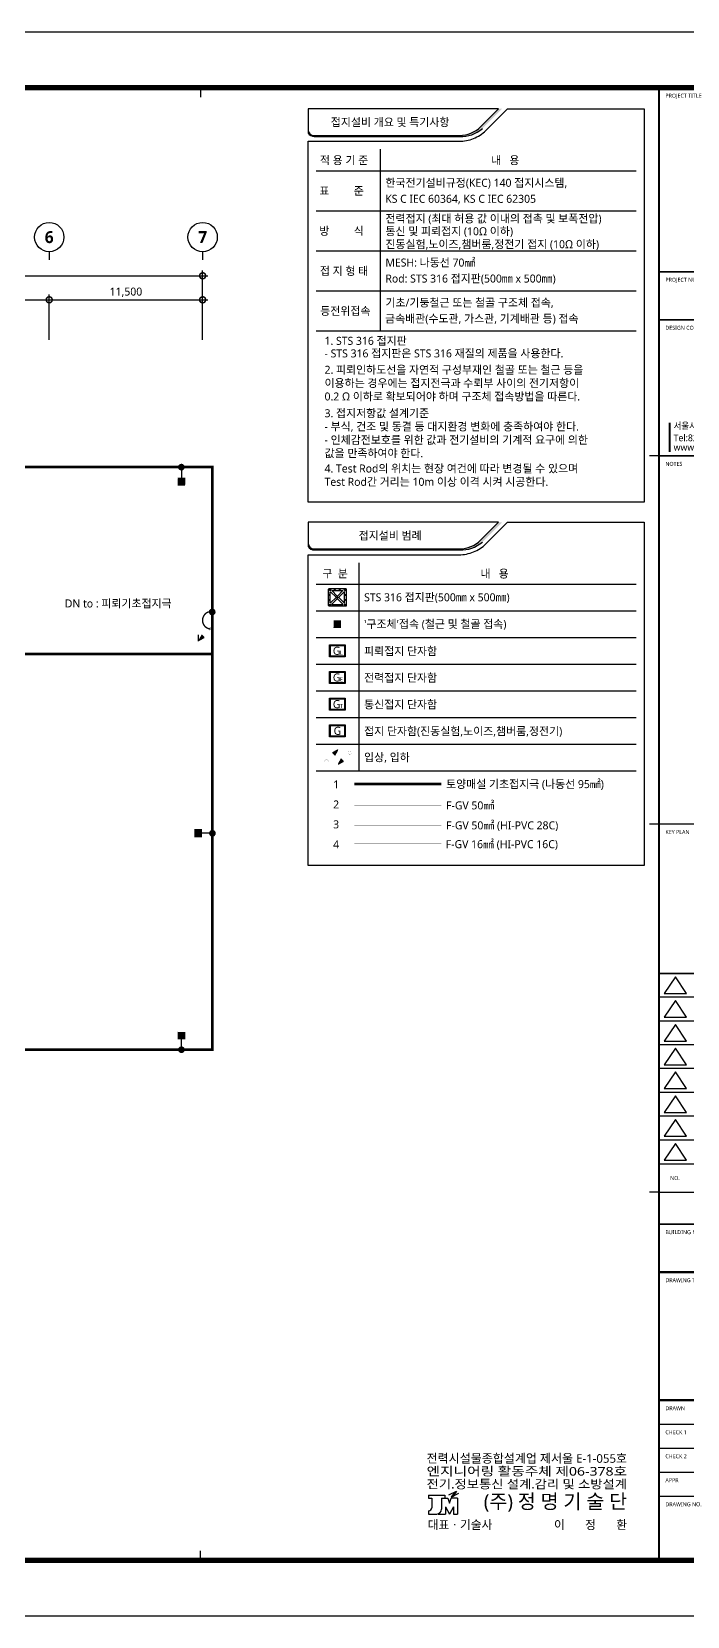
# Model space of a CAD drawing. Header units: millimetres. Extents: x -168600 to 672400, y 82 to 118882.
# Drawn here: x 435688 to 484824, y 82 to 118882 of the extents above; entities that cross this region are included whole.
import ezdxf
from ezdxf.enums import TextEntityAlignment as Align

# ---------------------------------------------------------------- set-up
doc = ezdxf.new("R2010")
doc.units = ezdxf.units.MM
doc.header["$LTSCALE"] = 2000
for name, pattern in [('AM_ISO09W050', [22.5, 12, -1.5, 3, -1.5, 3, -1.5]), ('C2', [18.5, 13.5, -2, 1, -2]), ('HIDDEN', [0.375, 0.25, -0.125])]:
    doc.linetypes.add(name, pattern=pattern)
for name, color, linetype in [('arch', 8, 'Continuous'), ('KEC', 3, 'Continuous'), ('KEC-SYM', 3, 'Continuous'), ('KEC-TEXT', 6, 'Continuous'), ('S', 4, 'Continuous'), ('SYM', 3, 'Continuous'), ('SYM-BUB', 3, 'Continuous'), ('XR-SHEET(통신)$0$WD-E$0$WD', 6, 'Continuous'), ('XR-SHEET-SHT', 5, 'Continuous')]:
    doc.layers.add(name, color=color, linetype=linetype)
doc.layers.add('XR-SHEET-TEMP', color=171, linetype='Continuous', plot=False)
doc.styles.add('$0$스타일1', font='malgun.ttf')
doc.styles.add('GHS', font='malgun.ttf')
doc.styles.add('XR-SHEET$0$XREF-Form$0$맑은고딕', font='malgun.ttf')
doc.styles.add('XR-SHEET(통신)$0$WD-E$0$GHS', font='malgun.ttf')
doc.styles.add('맑은고딕', font='malgun.ttf')
doc.styles.add('스타일1', font='malgun.ttf')
doc.styles.add('스타일2', font='malgunbd.ttf')
doc.dimstyles.new('CJA', dxfattribs={"dimscale": 300, "dimtxt": 2.7, "dimasz": 1, "dimexe": 2, "dimexo": 3, "dimgap": 1, "dimtad": 1, "dimdec": 0, "dimzin": 1, "dimdsep": 46, "dimlunit": 6, "dimtxsty": '$0$스타일1', "dimblk": 'CJDOT', "dimcen": 0.09, "dimdle": 1, "dimclrd": 256, "dimclre": 256, "dimclrt": 3, "dimadec": 0, "dimazin": 0, "dimtfac": 1, "dimtdec": 0, "dimtix": 1, "dimtmove": 2, "dimatfit": 3, "dimldrblk": 'CJDOT', "dimfxl": 1, "dimtolj": 1, "dimtzin": 1, "dimarcsym": 0})

# ---------------------------------------------------------------- blocks, each defined once
blk = doc.blocks.new('A$C73120EFD')
at = {"layer": 'XR-SHEET(통신)$0$WD-E$0$WD', "color": 4}
for p, q in [((-27546.17871246759, 7101.919547875877), (-27546.17871246759, 6933.169547875877)), ((-27546.17871246759, 7101.919547875877), (-26702.42871246759, 7101.919547875877)), ((-27546.17871246759, 6933.169547875877), (-27377.42871246759, 6933.169547875877)), ((-27377.42871246759, 6933.169547875877), (-27377.42871246759, 6433.581104956102)), ((-26871.17871246759, 6933.169547875877), (-26871.17871246759, 6357.643604907207)), ((-26871.17871246759, 6933.169547875877), (-26533.67871246759, 6933.169547875877)), ((-26702.42871246759, 7101.919547875877), (-26702.42871246759, 6933.169547875877)), ((-26533.67871246759, 6933.169547875877), (-26449.30371246759, 6680.044547875877)), ((-26494.47240083918, 7105.139818496536), (-26082.0583511444, 7309.021173021756)), ((-26449.30371246759, 6680.044547875877), (-26364.92871246746, 6933.169547875877)), ((-26164.84897636928, 7268.092730292119), (-26370.32609002712, 6990.541623509489)), ((-26370.32609002712, 6990.541623509489), (-25957.91204033234, 7194.422978069633)), ((-26370.16296203005, 6990.761970961466), (-26256.78955345724, 7073.000539198983)), ((-26027.42871246759, 6933.169547875877), (-26364.92871246746, 6933.169547875877)), ((-26349.32873300062, 7018.904099415522), (-26235.95532442782, 7101.142667653039)), ((-26328.49450397133, 7047.046227834653), (-26215.12109543768, 7129.284796107095)), ((-26314.36737106346, 7018.205422593746), (-26277.6237824868, 7044.858410779852)), ((-26307.66027494191, 7075.188356288709), (-26194.28686640826, 7157.42692456115)), ((-26082.0583511444, 7309.021173021756), (-26287.53546480224, 7031.470066239126)), ((-26286.82604591235, 7103.330484742764), (-26173.45263737884, 7185.569052980281)), ((-26265.99181688293, 7131.47261319682), (-26152.61840834955, 7213.711181434337)), ((-26245.15758789279, 7159.614741615951), (-26131.78417932012, 7241.853309888393)), ((-26224.32335886337, 7187.756870070007), (-26110.94995029056, 7269.995438342448)), ((-26203.48912983395, 7215.898998524062), (-26090.11572126114, 7298.137566761579)), ((-26182.65490080466, 7244.041126908269), (-26116.64657436576, 7291.922110004816)), ((-26027.42871246759, 6933.169547875877), (-26027.42871246759, 6104.518604942132)), ((-27546.17871246759, 6273.268604942132), (-27546.17871246759, 6104.518604942132)), ((-27546.17871246759, 6273.268604942132), (-27537.74121245974, 6273.268604942132)), ((-27546.17871246759, 6104.518604942132), (-27124.30371246759, 6104.518604942132)), ((-27051.76246551427, 6115.135804843158), (-27051.76246551427, 6104.518604942132)), ((-27051.76246551427, 6104.518604942132), (-26660.24121246759, 6104.518604942132)), ((-26660.24121246759, 6490.078463579994), (-26449.30371246759, 6104.518604942132)), ((-26660.24121246759, 6490.078463579994), (-26660.24121246759, 6104.518604942132)), ((-26238.36621246759, 6490.078463579994), (-26449.30371246759, 6104.518604942132)), ((-26238.36621246759, 6490.078463579994), (-26238.36621246759, 6104.518604942132)), ((-26238.36621246759, 6104.518604942132), (-26027.42871246759, 6104.518604942132))]:
    blk.add_line(p, q, dxfattribs=at)
for centre, radius in [((-27537.74121245974, 6433.581104956102), 160.3125), ((-27124.30371246759, 6357.643604907207), 253.125)]:
    blk.add_arc(centre, radius, 270, 0, dxfattribs=at)
at = {"layer": 'XR-SHEET(통신)$0$WD-E$0$WD', "color": 4, "style": 'XR-SHEET(통신)$0$WD-E$0$GHS'}
for s, width, p, p2 in [('전력시설물종합설계업 제서울 E-1-055호', 0.8771974630741073, (-27654.98195424565, 8790.851893066429), (-17154.98195424565, 8790.851893066429)), ('엔지니어링 활동주체 제06-378호', 1.078185166582957, (-27654.98195424565, 8118.119228119031), (-17154.98195424565, 8118.119228119031)), ('전기.정보통신 설계.감리 및 소방설계', 0.9621993127147769, (-27654.98195424565, 7445.386563241482), (-17154.98195424565, 7445.386563241482))]:
    blk.add_text(s, height=449.9999999999999, dxfattribs=dict(at, width=width)).set_placement(p, p2, align=Align.FIT)
for s, height, p in [('(주) 정 명 기 술 단', 750, (-17154.98195424565, 6387.284079787787)), ('이       정       환', 449.9999999999999, (-17154.98195424565, 5315.254225675017))]:
    blk.add_text(s, height=height, dxfattribs=at).set_placement(p, align=Align.RIGHT)
blk.add_text('대표ㆍ기술사 ', height=449.9999999999999, dxfattribs=at).set_placement((-27596.59121243748, 5315.254225675017))
blk = doc.blocks.new('XR-FORM-EE', base_point=(461.0274117319104, 408.442780486535))
at = {"layer": 'XR-SHEET-SHT', "color": 5}
for p, q in [((163900.0000002012, 59399.99999999999), (146700, 59399.99999999999)), ((163900.0000002012, 48197.64705876441), (146700, 48197.64705876441)), ((163900.0000002012, 46412.94117649376), (146700, 46412.94117649376)), ((163900.0000002012, 44628.23529412271), (146700, 44628.23529412271)), ((163900.0000002012, 42843.52941175311), (146700, 42843.52941175311)), ((163900.0000002012, 41058.82352948101), (146700, 41058.82352948101)), ((163900.0000002012, 39274.117647011), (146700, 39274.117647011)), ((163900.0000002012, 37489.41176474035), (146700, 37489.41176474035)), ((163900.0000002012, 35704.7058823693), (146700, 35704.7058823693)), ((146700, 33919.9999999997), (163900.0000002012, 33919.9999999997)), ((146700, 31800), (163900.0000002012, 31800)), ((146700, 25800.00000009895), (163900.0000002012, 25800.00000009895)), ((146700, 14400), (155100, 14400)), ((146700, 12600), (163900.0000002012, 12600)), ((146700, 10800.00000009895), (155100, 10800.00000009895)), ((146700, 8999.999999999998), (163900.0000002012, 8999.999999999998))]:
    blk.add_line(p, q, dxfattribs=at)
blk.add_lwpolyline([(0, 118800.0000000991), (168200, 118800.0000000991), (168200, 0), (0, 0)], close=True, dxfattribs=at)
at = {"layer": 'XR-SHEET-SHT', "color": 5, "const_width": 400.0000000001896}
blk.add_lwpolyline([(9300, 114600.0000000991), (163900.0000002012, 114600.0000000991), (163900.0000002012, 4200.000000098952), (9300, 4200.000000098952)], close=True, dxfattribs=at)
at = {"layer": 'XR-SHEET-SHT', "color": 5}
for points, const_width in [([(146700, 114600.0000000991), (146700, 4200.000000098952)], 160.0000000000759), ([(146700, 100800.0000000991), (163900.0000002012, 100800.0000000991)], 113.6486486487026), ([(146700, 97200.00000009913), (163900.0000002012, 97200.00000009913)], 113.6486486487026), ([(146700, 86999.99999999999), (163900.0000002012, 86999.99999999999)], 113.6486486487026), ([(146700, 48197.64705876441), (163900.0000002012, 48197.64705876441)], 113.6486486487026), ([(146700, 29400.00000009895), (163900.0000002012, 29400.00000009895)], 113.6486486487026), ([(146700, 25800.00000009895), (163900.0000002012, 25800.00000009895)], 160.0000000000759), ([(146700, 25800.00000009895), (163900.0000002012, 25800.00000009895)], 140.0000000000664), ([(146700, 16200), (163900.0000002012, 16200)], 160.0000000000759)]:
    blk.add_lwpolyline(points, dxfattribs=dict(at, const_width=const_width))
at = {"layer": 'XR-SHEET-SHT', "color": 7, "const_width": 140.0000000000664}
blk.add_lwpolyline([(147500, 89500.00000000017), (147500, 87300.00000009913)], dxfattribs=at)
at = {"layer": 'XR-SHEET-SHT', "color": 5, "flags": 128}
for points in [[(147936.5575627536, 47949.23867314937), (147096.5575629547, 46699.94455546111), (148776.5575627461, 46699.94455546111)], [(147936.5575627536, 46164.53279087872), (147096.5575629547, 44915.23867309005), (148776.5575627461, 44915.23867309005)], [(147936.5575627536, 44379.82690850767), (147096.5575629547, 43130.53279081941), (148776.5575627461, 43130.53279081941)], [(147936.5575627536, 42595.12102613807), (147096.5575629547, 41345.82690844835), (148776.5575627461, 41345.82690844835)], [(147936.5575627536, 40810.41514376702), (147096.5575629547, 39561.12102607876), (148776.5575627461, 39561.12102607876)], [(147936.5575627536, 39025.70926139742), (147096.5575629547, 37776.4151437077), (148776.5575627461, 37776.4151437077)], [(147936.5575627536, 37241.00337912532), (147096.5575629547, 35991.70926143706), (148776.5575627461, 35991.70926143706)], [(147936.5575627536, 35456.29749675572), (147096.5575629547, 34207.003379066), (148776.5575627461, 34207.003379066)]]:
    blk.add_lwpolyline(points, close=True, dxfattribs=at)
at = {"layer": 'XR-SHEET-TEMP'}
for p, q in [((112350, 114600.0000000991), (112350, 113900.0000000991)), ((146700, 86999.99999999999), (146000.0000002012, 86999.99999999999)), ((146700, 59399.99999999999), (146000.0000002012, 59399.99999999999)), ((146700, 31800), (146000.0000002012, 31800)), ((112350, 4200.000000098952), (112350, 4899.999999999999))]:
    blk.add_line(p, q, dxfattribs=at)
at = {"layer": 'S', "xscale": 1.431220871780062, "yscale": 1.431220896772468, "zscale": 1.431220886775505}
blk.add_blockref('A$C73120EFD', (168862.7540427788, -1070.205096192323), dxfattribs=at)
at = {"layer": 'XR-SHEET-SHT', "color": 7, "style": 'XR-SHEET$0$XREF-Form$0$맑은고딕'}
for s, height, p in [('PROJECT TITLE', 300.0000000001423, (147180.0000002012, 114000.0000000991)), ('PROJECT NUMBER', 300.0000000001423, (147180.0000002012, 100200.0000000991)), ('DESIGN CONSULTANT', 300.0000000001423, (147180.0000002012, 96600.00000009913)), ('Tel:82-2-3443-7799  Fax:82-2-3443-3807', 500.0000000002372, (147800.0000002012, 88350.00000009913)), ('www.gaun.co.kr', 500.0000000002372, (147800.0000002012, 87650.00000009913)), ('NOTES', 300.0000000001423, (147180.0000002012, 86400.00000009913)), ('KEY PLAN', 300.0000000001423, (147180.0000002012, 58799.99999999999)), ('BUILDING NAME', 300.0000000001423, (147180.0000002012, 28800.00000009895)), ('DRAWING TITLE', 300.0000000001423, (147180.0000002012, 25200.00000009895)), ('DRAWN', 300.0000000001423, (147180.0000002012, 15600)), ('CHECK 1', 300.0000000001423, (147180.0000002012, 13800)), ('CHECK 2', 300.0000000001423, (147180.0000002012, 12000)), ('APPR', 300.0000000001423, (147180.0000002012, 10200)), ('DRAWING NO.', 300.0000000001423, (147180.0000002012, 8399.999999999998))]:
    blk.add_text(s, height=height, dxfattribs=at).set_placement(p, align=Align.MIDDLE_LEFT)
at = {"layer": 'XR-SHEET-SHT', "color": 7, "style": 'XR-SHEET$0$XREF-Form$0$맑은고딕', "width": 0.9}
blk.add_text('서울시 강남구 언주로 609, 10층 (논현동, 팍스타워)', height=500.0000000002372, dxfattribs=at).set_placement((147800.0000002012, 89250.00000009913), align=Align.MIDDLE_LEFT)
at = {"layer": 'XR-SHEET-SHT', "color": 7, "style": 'XR-SHEET$0$XREF-Form$0$맑은고딕'}
blk.add_text('NO.', height=300.0000000001423, dxfattribs=at).set_placement((147900, 32859.99999999912), align=Align.MIDDLE_CENTER)
blk = doc.blocks.new('_DotSmall')
at = {"color": 0, "linetype": 'ByBlock', "const_width": 0.5}
blk.add_lwpolyline([(-0.0625, 0, 1), (0.0625, 0, 1)], format="xyb", close=True, dxfattribs=at)
blk = doc.blocks.new('*D169')
at = {"layer": 'arch', "color": 7, "lineweight": -2, "transparency": 16777216}
for p, q in [((377499.9999568542, 95782.21963390928), (377499.9999568542, 100982.2196339097)), ((448499.9999568542, 95782.21963390928), (448499.9999568542, 100982.2196339097)), ((377099.9999568542, 100582.2196339097), (448899.9999568542, 100582.2196339097))]:
    blk.add_line(p, q, dxfattribs=at)
at = {"layer": 'arch', "color": 7, "lineweight": -2, "transparency": 16777216, "xscale": 900, "yscale": 900, "zscale": 900, "rotation": 180}
blk.add_blockref('_DotSmall', (377499.9999568542, 100582.2196339097), dxfattribs=at)
at = {"layer": 'arch', "color": 7, "lineweight": -2, "transparency": 16777216, "xscale": 900, "yscale": 900, "zscale": 900}
blk.add_blockref('_DotSmall', (448499.9999568542, 100582.2196339097), dxfattribs=at)
at = {"layer": 'arch', "color": 3, "transparency": 16777216, "insert": (412499.9999568542, 101144.1761556489), "char_height": 600, "attachment_point": 5, "style": '스타일1'}
blk.add_mtext('\\A1;71,000', dxfattribs=at)
blk = doc.blocks.new('CJDOT')
blk.add_line((-2, -2.7e-15), (2, 2.7e-15))
at = {"const_width": 0.5}
blk.add_lwpolyline([(-0.25, 0, 1), (0.25, 0, 1)], format="xyb", close=True, dxfattribs=at)
blk = doc.blocks.new('*D170')
at = {"layer": 'arch', "color": 7, "lineweight": -2, "transparency": 16777216}
for p, q in [((436599.9999568543, 98782.21963390974), (448899.9999568542, 98782.21963390974)), ((436999.9999568543, 95782.21963390928), (436999.9999568543, 99182.21963390974)), ((448499.9999568542, 95782.21963390928), (448499.9999568542, 99182.21963390974))]:
    blk.add_line(p, q, dxfattribs=at)
at = {"layer": 'arch', "color": 7, "lineweight": -2, "transparency": 16777216, "xscale": 900, "yscale": 900, "zscale": 900, "rotation": 180}
blk.add_blockref('_DotSmall', (436999.9999568543, 98782.21963390974), dxfattribs=at)
at = {"layer": 'arch', "color": 7, "lineweight": -2, "transparency": 16777216, "xscale": 900, "yscale": 900, "zscale": 900}
blk.add_blockref('_DotSmall', (448499.9999568542, 98782.21963390974), dxfattribs=at)
at = {"layer": 'arch', "color": 3, "transparency": 16777216, "insert": (442749.9999568543, 99344.17615564888), "char_height": 600, "attachment_point": 5, "style": '스타일1'}
blk.add_mtext('\\A1;11,500', dxfattribs=at)
blk = doc.blocks.new('*D171')
at = {"layer": 'arch', "color": 7, "lineweight": -2, "transparency": 16777216}
for p, q in [((425099.9999568542, 98782.21963390974), (437399.9999568542, 98782.21963390974)), ((425499.9999568542, 95782.21963390928), (425499.9999568542, 99182.21963390974)), ((436999.9999568542, 95782.21963390928), (436999.9999568542, 99182.21963390974))]:
    blk.add_line(p, q, dxfattribs=at)
at = {"layer": 'arch', "color": 7, "lineweight": -2, "transparency": 16777216, "xscale": 900, "yscale": 900, "zscale": 900, "rotation": 180}
blk.add_blockref('_DotSmall', (425499.9999568542, 98782.21963390974), dxfattribs=at)
at = {"layer": 'arch', "color": 7, "lineweight": -2, "transparency": 16777216, "xscale": 900, "yscale": 900, "zscale": 900}
blk.add_blockref('_DotSmall', (436999.9999568542, 98782.21963390974), dxfattribs=at)
at = {"layer": 'arch', "color": 3, "transparency": 16777216, "insert": (431249.9999568542, 99344.17615564888), "char_height": 600, "attachment_point": 5, "style": '스타일1'}
blk.add_mtext('\\A1;11,500', dxfattribs=at)
blk = doc.blocks.new('NEW_BUB')
at = {"layer": 'SYM-BUB', "color": 6}
blk.add_line((0, 3.000000000000114), (0, 1.13686837721616e-13), dxfattribs=at)
blk.add_circle((0, 8.500000000000114), 5.499999999999999, dxfattribs=at)
at = {"layer": 'SYM-BUB', "color": 3, "style": '스타일2'}
blk.add_attdef('X', text='', height=4.5, dxfattribs=at).set_placement((0, 8.500000000000114), align=Align.MIDDLE)
blk = doc.blocks.new('STS 316 접지판')
at = {"layer": 'KEC-SYM'}
h = blk.add_hatch(color=6, dxfattribs=at)
h.set_gradient(color1=(255, 0, 255), color2=(255, 0, 255), tint=1, name='SPHERICAL')
h.paths.add_polyline_path([(-210.2534355023585, 232.3604224021547, 0.9999999999999999), (-254.4674093014851, 232.3604224021547, 0.9999999999999999)])
h.paths.add_polyline_path([(-61.03127393032339, 248.7036026200512, 0.9999999999999999), (-94.19175427966837, 248.7036026200512, 0.9999999999999999)])
h.paths.add_polyline_path([(94.19175427966837, 248.7036026200512, 0.9999999999999999), (61.03127393032339, 248.7036026200512, 0.9999999999999999)])
h.paths.add_polyline_path([(254.4674093014851, 232.3604224021547, 0.9999999999999999), (210.2534355023585, 232.3604224021547, 0.9999999999999999)])
h.paths.add_polyline_path([(265.2838427948402, -77.37445414834656, 0.9999999999999999), (232.1233624454952, -77.37445414834656, 0.9999999999999999)])
h.paths.add_polyline_path([(265.2838427948402, 77.37445414846297, 0.9999999999999999), (232.1233624454952, 77.37445414846297, 0.9999999999999999)])
h.paths.add_polyline_path([(-61.03127393032339, -248.7036026200512, 0.9999999999999999), (-94.19175427966837, -248.7036026200512, 0.9999999999999999)])
h.paths.add_polyline_path([(94.19175427966837, -248.7036026200512, 0.9999999999999999), (61.03127393032339, -248.7036026200512, 0.9999999999999999)])
h.paths.add_polyline_path([(254.4674093014851, -232.3604224019218, 0.9999999999999999), (210.2534355023585, -232.3604224019218, 0.9999999999999999)])
h.paths.add_polyline_path([(-210.2534355023585, -232.3604224019218, 0.9999999999999999), (-254.4674093014851, -232.3604224019218, 0.9999999999999999)])
h.paths.add_polyline_path([(-232.1233624454952, -77.37445414834656, 0.9999999999999999), (-265.2838427948402, -77.37445414834656, 0.9999999999999999)])
h.paths.add_polyline_path([(-232.1233624454952, 77.37445414846297, 0.9999999999999999), (-265.2838427948402, 77.37445414846297, 0.9999999999999999)])
h.paths.add_polyline_path([(22.10698689956332, 0, 0.9999999999999999), (-22.10698689956332, 2.707325074534269e-15, 0.9999999999999999)])
h = blk.add_hatch(color=6, dxfattribs=at)
h.set_gradient(color1=(255, 0, 255), color2=(255, 0, 255), tint=1, name='SPHERICAL')
h.paths.add_polyline_path([(-232.1233624454952, -77.37445414834656, 0.9999999999999999), (-265.2838427948402, -77.37445414834656, 0.9999999999999999)])
h.paths.add_polyline_path([(-232.1233624454952, 77.37445414846297, 0.9999999999999999), (-265.2838427948402, 77.37445414846297, 0.9999999999999999)])
h.paths.add_polyline_path([(-210.2534355023585, 232.3604224021547, 0.9999999999999999), (-254.4674093014851, 232.3604224021547, 0.9999999999999999)])
h.paths.add_polyline_path([(-61.03127393032339, 248.7036026200512, 0.9999999999999999), (-94.19175427966837, 248.7036026200512, 0.9999999999999999)])
h.paths.add_polyline_path([(94.19175427966837, 248.7036026200512, 0.9999999999999999), (61.03127393032339, 248.7036026200512, 0.9999999999999999)])
h.paths.add_polyline_path([(22.10698689956332, 0, 0.9999999999999999), (-22.10698689956332, 2.707325074534269e-15, 0.9999999999999999)])
h.paths.add_polyline_path([(254.4674093014851, 232.3604224021547, 0.9999999999999999), (210.2534355023585, 232.3604224021547, 0.9999999999999999)])
h = blk.add_hatch(color=6, dxfattribs=at)
h.set_gradient(color1=(132, 132, 132), one_color=1, tint=1, name='SPHERICAL')
h.paths.add_polyline_path([(22.10698689956332, 0, 0.9999999999999999), (-22.10698689956332, 2.707325074534269e-15, 0.9999999999999999)])
at = {"layer": 'KEC-SYM', "color": 6}
for points in [[(-254.2303493451327, 276.3373362445273), (254.2303493448999, 276.3373362445273, -0.4142135623724131), (276.3373362445273, 254.2303493451327), (276.3373362445273, -254.2303493448999, -0.4142135623717313), (254.2303493448999, -276.3373362445273), (-254.2303493451327, -276.3373362445273, -0.4142135623713902), (-276.3373362445273, -254.2303493448999), (-276.3373362445273, 254.2303493451327, -0.4142135623724131), (-254.2303493451327, 276.3373362445273, 0.03322532718839104)], [(-221.0698689955752, -168.647121225833), (-221.0698689955752, 168.6471212259494, -0.6681786379209829), (-211.6351221837103, 172.5551213130821), (-42.98800095776096, 3.908000087132677, -0.4142135623663441), (-42.98800095776096, -3.908000086899847), (-211.6351221837103, -172.5551213128492, -0.6681786379186013), (-221.0698689955752, -168.647121225833, -0.01628135856837271)], [(-168.6471212259494, 221.0698689956916), (168.6471212259494, 221.0698689956916, -0.6681786379209829), (172.5551213128492, 211.6351221837103), (3.908000086899847, 42.98800095776096, -0.4142135623663441), (-3.908000087132677, 42.98800095776096), (-172.5551213130821, 211.6351221837103, -0.6681786379186013), (-168.6471212259494, 221.0698689956916, -0.01628135856837271)], [(221.0698689955752, -168.647121225833), (221.0698689955752, 168.6471212259494, 0.6681786379209829), (211.6351221837103, 172.5551213130821), (42.98800095776096, 3.908000087132677, 0.4142135623663441), (42.98800095776096, -3.908000086899847), (211.6351221837103, -172.5551213128492, 0.6681786379186013), (221.0698689955752, -168.647121225833, 0.01628135856837271)], [(-168.6471212259494, -221.0698689955752), (168.6471212259494, -221.0698689955752, 0.6681786379209829), (172.5551213128492, -211.6351221837103), (3.908000086899847, -42.98800095776096, 0.4142135623663441), (-3.908000087132677, -42.98800095776096), (-172.5551213130821, -211.6351221837103, 0.6681786379186013), (-168.6471212259494, -221.0698689955752, 0.01628135856837271)]]:
    blk.add_lwpolyline(points, format="xyb", dxfattribs=at)
for centre, radius in [((-248.7036026201677, 77.37445414846297), 16.58024017467249), ((-232.3604224019218, 232.3604224021547), 22.10698689956332), ((-77.61151410499588, 248.7036026200512), 16.58024017467249), ((0, 0), 22.10698689956332), ((77.61151410499588, 248.7036026200512), 16.58024017467249), ((232.3604224019218, 232.3604224021547), 22.10698689956332), ((248.7036026201677, 77.37445414846297), 16.58024017467249), ((-248.7036026201677, -77.37445414834656), 16.58024017467249), ((-232.3604224019218, -232.3604224019218), 22.10698689956332), ((-77.61151410499588, -248.7036026200512), 16.58024017467249), ((77.61151410499588, -248.7036026200512), 16.58024017467249), ((232.3604224019218, -232.3604224019218), 22.10698689956332), ((248.7036026201677, -77.37445414834656), 16.58024017467249)]:
    blk.add_circle(centre, radius, dxfattribs=at)
blk = doc.blocks.new('구조체접속')
at = {"layer": 'KEC-SYM'}
h = blk.add_hatch(dxfattribs=at)
h.set_pattern_fill('ANGLE', color=6, scale=200)
h.set_pattern_definition([(0, (0, 0), (0, 55.00000000000001), [40, -15]), (90, (0, 0), (-55.00000000000001, 3.367778697655222e-15), [40, -15])])
h.paths.add_polyline_path([(-167.9582408342976, 167.9582408345304), (-167.9582408342976, -167.9582408345304), (167.9582408342976, -167.9582408345304), (167.9582408342976, 167.9582408345304)])
at = {"layer": 'KEC-SYM', "color": 6}
for p, q in [((165.7713816303294, 167.9582408345304), (167.9582408342976, 165.7713816306787)), ((-167.9582408342976, -166.3619488581317), (-166.3619488601107, -167.9582408345304))]:
    blk.add_line(p, q, dxfattribs=at)
at = {"layer": 'KEC-SYM', "color": 6, "const_width": 2}
blk.add_lwpolyline([(167.9582408342976, 167.9582408345304), (-167.9582408342976, 167.9582408345304), (-167.9582408342976, -167.9582408345304), (167.9582408342976, -167.9582408345304)], close=True, dxfattribs=at)
blk = doc.blocks.new('입상입하1')
at = {"layer": 'KEC-SYM'}
h = blk.add_hatch(dxfattribs=at)
h.set_pattern_fill('ANSI31', color=6, scale=50, angle=134.9999999999999)
h.set_pattern_definition([(179.9999999999999, (845993.8846444692, 610394.1301227347), (-1.199040866595169e-14, -6.25), [])])
h.paths.add_polyline_path([(432.2351933603641, 432.3125002636807), (321.4655755633721, 228.0787962533068), (228.9314112016, 320.6129606150789)])
at = {"layer": 'KEC-SYM', "color": 6, "const_width": 3.925695822086273}
blk.add_lwpolyline([(0, 61.33123636746313, -0.9999999999999998), (0, -61.33123636746313, -0.9999999999999998), (0, 61.33123636746313)], format="xyb", dxfattribs=at)
for points in [[(43.36773313395679, 43.36773313407321), (274.7721859082812, 274.7721859083977)], [(433.8763891459676, 432.9844326532912), (322.4446784514003, 227.0996933652787), (228.9314112016, 320.6129606150789), (433.8763891459676, 432.9844326532912)]]:
    blk.add_lwpolyline(points, dxfattribs=at)
blk = doc.blocks.new('피뢰접지단자함')
at = {"layer": 'KEC-SYM'}
h = blk.add_hatch(color=6, dxfattribs=at)
h.dxf.hatch_style = 1
h.paths.add_polyline_path([(-290.5793618453899, 227.9127080362523), (-290.5793618453899, -227.9127080361359), (290.5793618453899, -227.9127080361359), (290.5793618453899, 227.9127080362523)])
h.paths.add_polyline_path([(-263.6433349094586, 200.9766811002046), (-263.6433349094586, -200.9766811002046), (263.6433349094586, -200.9766811002046), (263.6433349094586, 200.9766811002046)], flags=0)
h.paths.add_polyline_path([(-263.6433349094586, 200.9766811002046), (-263.6433349094586, -200.9766811002046), (263.6433349094586, -200.9766811002046), (263.6433349094586, 200.9766811002046)], flags=0)
h.paths.add_polyline_path([(-263.6433349094586, 200.9766811002046), (-263.6433349094586, -200.9766811002046), (263.6433349094586, -200.9766811002046), (263.6433349094586, 200.9766811002046)], flags=16)
h = blk.add_hatch(color=6, dxfattribs=at)
h.dxf.hatch_style = 1
h.paths.add_polyline_path([(-263.6433349094586, 200.9766811002046), (-263.6433349094586, -200.9766811002046), (263.6433349094586, -200.9766811002046), (263.6433349094586, 200.9766811002046)], flags=17)
h.paths.add_polyline_path([(-263.6433349094586, 200.9766811002046), (-263.6433349094586, -200.9766811002046), (263.6433349094586, -200.9766811002046), (263.6433349094586, 200.9766811002046)], flags=0)
h.paths.add_polyline_path([(-263.6433349094586, 200.9766811002046), (-263.6433349094586, -200.9766811002046), (263.6433349094586, -200.9766811002046), (263.6433349094586, 200.9766811002046)], flags=17)
h = blk.add_hatch(color=6, dxfattribs=at)
h.dxf.hatch_style = 1
h.paths.add_polyline_path([(-263.6433349094586, 200.9766811002046), (-263.6433349094586, -200.9766811002046), (263.6433349094586, -200.9766811002046), (263.6433349094586, 200.9766811002046)], flags=17)
h.paths.add_polyline_path([(-263.6433349094586, 200.9766811002046), (-263.6433349094586, -200.9766811002046), (263.6433349094586, -200.9766811002046), (263.6433349094586, 200.9766811002046)], flags=0)
h.paths.add_polyline_path([(-263.6433349094586, 200.9766811002046), (-263.6433349094586, -200.9766811002046), (263.6433349094586, -200.9766811002046), (263.6433349094586, 200.9766811002046)], flags=17)
h = blk.add_hatch(color=6, dxfattribs=at)
h.dxf.hatch_style = 1
h.paths.add_polyline_path([(-263.6433349094586, 200.9766811002046), (-263.6433349094586, -200.9766811002046), (263.6433349094586, -200.9766811002046), (263.6433349094586, 200.9766811002046)], flags=17)
h.paths.add_polyline_path([(-263.6433349094586, 200.9766811002046), (-263.6433349094586, -200.9766811002046), (263.6433349094586, -200.9766811002046), (263.6433349094586, 200.9766811002046)], flags=0)
h.paths.add_polyline_path([(-263.6433349094586, 200.9766811002046), (-263.6433349094586, -200.9766811002046), (263.6433349094586, -200.9766811002046), (263.6433349094586, 200.9766811002046)], flags=17)
at = {"layer": 'KEC-SYM', "color": 6}
blk.add_lwpolyline([(-290.5793618453899, 227.9127080362523), (290.5793618453899, 227.9127080362523), (290.5793618453899, -227.9127080361359), (-290.5793618453899, -227.9127080361359)], close=True, dxfattribs=at)
blk.add_lwpolyline([(263.6433349094586, 200.9766811002046), (-263.6433349094586, 200.9766811002046), (263.6433349094586, 200.9766811002046), (263.6433349094586, -200.9766811002046), (-263.6433349094586, -200.9766811002046), (-263.6433349094586, 200.9766811002046)], dxfattribs=at)
at = {"layer": 'KEC-SYM', "color": 6, "style": '맑은고딕'}
for s, height, p in [('G', 300, (-30.00000000011642, 0)), ('L', 156, (146.0339673912385, -71.93070652172901))]:
    blk.add_text(s, height=height, dxfattribs=at).set_placement(p, align=Align.MIDDLE)
blk = doc.blocks.new('전력접지단자함')
at = {"layer": 'KEC-SYM'}
h = blk.add_hatch(color=6, dxfattribs=at)
h.dxf.hatch_style = 1
h.paths.add_polyline_path([(-290.5793618455064, 227.9127080361359), (-290.5793618455064, -227.9127080360195), (290.5793618455064, -227.9127080360195), (290.5793618455064, 227.9127080361359)])
h.paths.add_polyline_path([(-263.6433349093422, 200.9766811002046), (-263.6433349093422, -200.9766811000882), (263.6433349093422, -200.9766811000882), (263.6433349093422, 200.9766811002046)], flags=0)
h.paths.add_polyline_path([(-263.6433349093422, 200.9766811002046), (-263.6433349093422, -200.9766811000882), (263.6433349093422, -200.9766811000882), (263.6433349093422, 200.9766811002046)], flags=0)
h.paths.add_polyline_path([(-263.6433349093422, 200.9766811002046), (-263.6433349093422, -200.9766811000882), (263.6433349093422, -200.9766811000882), (263.6433349093422, 200.9766811002046)], flags=16)
at = {"layer": 'KEC-SYM', "color": 6}
blk.add_lwpolyline([(-290.5793618455064, 227.9127080361359), (290.5793618455064, 227.9127080361359), (290.5793618455064, -227.9127080360195), (-290.5793618455064, -227.9127080360195)], close=True, dxfattribs=at)
blk.add_lwpolyline([(263.6433349093422, 200.9766811002046), (-263.6433349093422, 200.9766811002046), (263.6433349093422, 200.9766811002046), (263.6433349093422, -200.9766811000882), (-263.6433349093422, -200.9766811000882), (-263.6433349093422, 200.9766811002046)], dxfattribs=at)
at = {"layer": 'KEC-SYM', "color": 6, "style": '맑은고딕'}
for s, height, p in [('G', 300, (-30, -1.164153218269348e-10)), ('E', 156, (147.582880434813, -71.93070652172901))]:
    blk.add_text(s, height=height, dxfattribs=at).set_placement(p, align=Align.MIDDLE)
blk = doc.blocks.new('통신접지단자함')
at = {"layer": 'KEC-SYM'}
h = blk.add_hatch(color=6, dxfattribs=at)
h.dxf.hatch_style = 1
h.paths.add_polyline_path([(-290.5793618453899, 227.9127080361359), (-290.5793618453899, -227.9127080360195), (290.5793618453899, -227.9127080360195), (290.5793618453899, 227.9127080361359)])
h.paths.add_polyline_path([(-263.6433349094586, 200.9766811002046), (-263.6433349094586, -200.9766811000882), (263.6433349094586, -200.9766811000882), (263.6433349094586, 200.9766811002046)], flags=0)
h.paths.add_polyline_path([(-263.6433349094586, 200.9766811002046), (-263.6433349094586, -200.9766811000882), (263.6433349094586, -200.9766811000882), (263.6433349094586, 200.9766811002046)], flags=0)
h.paths.add_polyline_path([(-263.6433349094586, 200.9766811002046), (-263.6433349094586, -200.9766811000882), (263.6433349094586, -200.9766811000882), (263.6433349094586, 200.9766811002046)], flags=16)
at = {"layer": 'KEC-SYM', "color": 6}
blk.add_lwpolyline([(-290.5793618453899, 227.9127080361359), (290.5793618453899, 227.9127080361359), (290.5793618453899, -227.9127080360195), (-290.5793618453899, -227.9127080360195)], close=True, dxfattribs=at)
blk.add_lwpolyline([(263.6433349094586, 200.9766811002046), (-263.6433349094586, 200.9766811002046), (263.6433349094586, 200.9766811002046), (263.6433349094586, -200.9766811000882), (-263.6433349094586, -200.9766811000882), (-263.6433349094586, 200.9766811002046)], dxfattribs=at)
at = {"layer": 'KEC-SYM', "color": 6, "style": '맑은고딕'}
for s, height, p in [('G', 300, (-29.99999999988358, 0)), ('T', 156, (148.2758152174065, -71.93070652172901))]:
    blk.add_text(s, height=height, dxfattribs=at).set_placement(p, align=Align.MIDDLE)
blk = doc.blocks.new('장비접지단자함')
at = {"layer": 'KEC-SYM', "color": 6}
blk.add_lwpolyline([(-581.1587236910127, 455.8254160721553), (581.1587236910127, 455.8254160721553), (581.1587236910127, -455.8254160721553), (-581.1587236910127, -455.8254160721553)], close=True, dxfattribs=at)
blk.add_lwpolyline([(527.2866698186845, 401.9533622002928), (-527.2866698186845, 401.9533622002928), (527.2866698186845, 401.9533622002928), (527.2866698186845, -401.9533622002928), (-527.2866698186845, -401.9533622002928), (-527.2866698186845, 401.9533622002928)], dxfattribs=at)
at = {"layer": 'KEC-SYM', "color": 6, "style": '맑은고딕'}
blk.add_text('G', height=600, dxfattribs=at).set_placement((0, 0), align=Align.MIDDLE)
blk = doc.blocks.new('wqegqadsd')
at = {"color": 254}
for points in [[(1.3003191270399839e-06, 901.6072503640244), (1.9572325982153416e-09, -28593.692402925964), (25200.000001280478, -28593.692402955574), (25200.000001079956, 901.6072503640171)], [(1.9572325982153416e-09, -30093.692402925975), (-1.296401023864746e-06, -55836.192871882144), (25199.99999998212, -55836.19287191175), (25199.99999978159, -30093.692402925983)]]:
    blk.add_wipeout(points, dxfattribs=at).dxf.layer = 'SYM'
at = {"layer": 'SYM'}
h = blk.add_hatch(color=256, dxfattribs=at)
edge = h.paths.add_edge_path()
edge.add_line((-4.739194991998374e-08, -636.8521654231517), (-4.739194991998374e-08, -914.5659919310747))
edge.add_arc((461.3126325159574, -636.852165426717), 538.4554897026995, 211.0482708568887, 270.0000000002378)
edge.add_line((461.3126325159574, -1175.307655129451), (11354.44921810806, -1175.307655129451))
edge.add_arc((11457.40833536491, 1289.556611533932), 2467.013666946435, 267.6081053895819, 310.7177670262142)
edge.add_line((13066.72390820079, -580.272209490111), (14548.60336824351, 901.6072505653174))
edge.add_line((14548.60336823681, 901.607250565321), (14277.83385902637, 901.607250565321))
edge.add_line((14277.83385902971, 901.607250565321), (12931.3391535721, -444.8874548883105))
edge.add_arc((11338.70797897607, 1169.635961892345), 2267.853593518962, 270.3910985774072, 314.60890142212816, ccw=False)
edge.add_line((11354.18813185574, -1098.164797985795), (461.3126325103731, -1098.164797985795))
edge.add_arc((461.3126325159574, -636.8521654247597), 461.3126325609256, 180.0000000001446, 270.0000000001388, ccw=False)
h = blk.add_hatch(color=256, dxfattribs=at)
edge = h.paths.add_edge_path()
edge.add_line((-1.345753844361752e-06, -31632.15181871314), (-1.345753844361752e-06, -31909.86564522106))
edge.add_arc((461.3126312175955, -31632.15181871671), 538.4554897026995, 211.0482708568887, 270.0000000002378)
edge.add_line((461.3126312175955, -32170.60730841944), (11354.4492168097, -32170.60730841944))
edge.add_arc((11457.40833406655, -29705.74304175606), 2467.013666946435, 267.6081053895819, 310.7177670262142)
edge.add_line((13066.72390690243, -31575.5718627801), (14548.60336694514, -30093.69240272467))
edge.add_line((14548.60336693844, -30093.69240272467), (14277.833857728, -30093.69240272467))
edge.add_line((14277.83385773135, -30093.69240272467), (12931.33915227373, -31440.1871081783))
edge.add_arc((11338.70797767771, -29825.66369139764), 2267.853593518962, 270.3910985774072, 314.60890142212816, ccw=False)
edge.add_line((11354.18813055737, -32093.46445127578), (461.3126312120075, -32093.46445127578))
edge.add_arc((461.3126312175955, -31632.15181871475), 461.3126325609256, 180.0000000001446, 270.0000000001388, ccw=False)
for points in [[(13322.81936333657, -720.6161494575936), (14945.04276340038, 901.607250565321), (25200.00000108017, 901.6072503641553), (25200.000001277, -28593.69240285699), (1.942680682986975e-09, -28593.69240292583), (-4.739194991998374e-08, -1535.307655135977), (11321.43587728769, -1535.307655135977, 0.09540376223001554), (12403.15372335345, -1327.011867952235, 0.1015809055036942), (13322.81936333657, -720.6161494575936, -0.4142135600199511)], [(-4.739194991998374e-08, -636.8521654259457, 0.4142135623730951), (461.3126325159574, -1098.164797985795), (11354.18813185574, -1098.164797985795, 0.1953667433711826), (12931.33915357322, -444.8874548884196), (14277.83385902971, 901.607250565321)], [(14277.83385902971, 901.607250565321), (1.299300492973998e-06, 901.6072503641553), (1.299300492973998e-06, -636.8521656271114, 0.4142135623730951), (461.3126338604088, -1098.164798186961), (11354.18813185574, -1098.164797985795, 0.1953667433711826), (12931.33915357322, -444.8874548884196), (14277.83385902971, 901.607250565321)], [(-4.739194991998374e-08, -636.8521654231517), (-4.739194991998374e-08, -914.5659919310783, 0.2630528202908523), (461.3126325159574, -1175.307655129451), (11354.4492181036, -1175.307655129451, 0.1903517136120405), (13066.72390820079, -580.272209490111)], [(13322.8193620382, -31715.91580274758), (14945.04276210201, -30093.69240272467), (25199.9999997818, -30093.69240292583), (25199.99999997865, -55836.19287181315), (-1.296415575779974e-06, -55836.192871882), (-1.345753844361752e-06, -32530.60730842597), (11321.43587598933, -32530.60730842597, 0.09540376223001554), (12403.15372205509, -32322.31152124222, 0.1015809055036942), (13322.8193620382, -31715.91580274758, -0.4142135600199511)], [(-1.345753844361752e-06, -31632.15181871593, 0.4142135623730951), (461.3126312175955, -32093.46445127578), (11354.18813055737, -32093.46445127578, 0.1953667433711826), (12931.33915227486, -31440.18710817841), (14277.83385773135, -30093.69240272467)], [(14277.83385773135, -30093.69240272467), (9.38598532229662e-10, -30093.69240292583), (9.38598532229662e-10, -31632.1518189171, 0.4142135623730951), (461.3126325620469, -32093.46445147695), (11354.18813055737, -32093.46445127578, 0.1953667433711826), (12931.33915227486, -31440.18710817841), (14277.83385773135, -30093.69240272467)], [(-1.345753844361752e-06, -31632.15181871314), (-1.345753844361752e-06, -31909.86564522107, 0.2630528202908523), (461.3126312175955, -32170.60730841944), (11354.44921680523, -32170.60730841944, 0.1903517136120405), (13066.72390690243, -31575.5718627801)]]:
    blk.add_lwpolyline(points, format="xyb", dxfattribs=at)
at = {"layer": 'SYM', "style": 'GHS'}
for s, p in [('접지설비 개요 및 특기사항', (6152.394006373292, -98.27877380979044)), ('접지설비 범례', (6152.39400507493, -31093.57842709978))]:
    blk.add_text(s, height=600.0000000109139, dxfattribs=at).set_placement(p, align=Align.MIDDLE_CENTER)
at = {"color": 6}
for points in [[(600.0000010868534, -2135.307655130513), (24600.00000108499, -2135.307655130513), (24600.000001093373, -27993.13751124032), (600.0000010887161, -27993.1375112487)], [(599.9999997923151, -33130.052417028695), (24599.999999790452, -33130.052417028695), (24599.999999800697, -55235.637980211526), (599.9999997960404, -55235.63798022177)]]:
    blk.add_wipeout(points, dxfattribs=at).dxf.layer = 'KEC-TEXT'
for points in [[(600.0000010868534, -2135.307655145414), (24600.000001086853, -2135.307655145414), (24600.00000107661, -27993.137511257082), (600.0000010887161, -27993.137511266395)], [(599.9999997885898, -33130.607308436185), (24599.99999978859, -33130.607308436185), (24599.99999978207, -55236.19287162181), (599.9999997923151, -55236.19287163019)]]:
    blk.add_wipeout(points, dxfattribs=at).dxf.layer = 'KEC-TEXT'
at = {"layer": 'KEC-SYM', "color": 6, "linetype": 'AM_ISO09W050', "ltscale": 0.1, "const_width": 200}
blk.add_lwpolyline([(3456.901853437783, -49704.96121930813), (9990.51145360923, -49704.96121930813)], dxfattribs=at)
at = {"layer": 'KEC-SYM', "color": 6, "linetype": 'C2', "ltscale": 0.05, "const_width": 20}
for points in [[(3456.901853437783, -51302.01098151942), (9990.51145360923, -51302.01098151942)], [(3456.901853437783, -52800.10688832001), (9990.51145360923, -52800.10688832001)], [(3456.901853437783, -54209.06776288355), (9990.51145360923, -54209.06776288355)]]:
    blk.add_lwpolyline(points, dxfattribs=at)
at = {"layer": 'KEC-TEXT', "color": 6}
blk.add_line((3799.999999788604, -33130.60730844295), (3799.999999788604, -48730.60730844295), dxfattribs=at)
for points in [[(5400.000001086864, -2135.30765514588), (5400.000001086864, -15735.30765514588)], [(600.0000010868644, -3735.30765514588), (24600.00000108686, -3735.30765514588)], [(600.0000010868644, -6735.30765514588), (24600.00000108686, -6735.30765514588)], [(600.0000010868644, -9735.30765514588), (24600.00000108686, -9735.30765514588)], [(600.0000010868644, -12735.30765514588), (24600.00000108686, -12735.30765514588)], [(600.0000010868644, -15735.30765514588), (24600.00000108686, -15735.30765514588)], [(600.0000010794138, -15735.30765514588), (24600.00000107941, -15735.30765514588)], [(599.9999997886043, -34730.60730844295), (24599.9999997886, -34730.60730844295)], [(599.9999997886043, -36730.60730844295), (24599.9999997886, -36730.60730844295)], [(599.9999997886043, -38730.60730844295), (24599.9999997886, -38730.60730844295)], [(599.9999997886043, -40730.60730844295), (24599.9999997886, -40730.60730844295)], [(599.9999997886043, -42730.60730844295), (24599.9999997886, -42730.60730844295)], [(599.999999784879, -44730.60730844295), (24599.99999978488, -44730.60730844295)], [(599.9999997811537, -46730.60730844295), (24599.99999978115, -46730.60730844295)], [(599.9999997923296, -48730.60730844295), (24599.99999979233, -48730.60730844295)]]:
    blk.add_lwpolyline(points, dxfattribs=at)
at = {"layer": 'KEC'}
blk.add_blockref('장비접지단자함', (2199.999999791457, -45730.60730844295), dxfattribs=at)
at = {"layer": 'KEC-SYM', "color": 0}
for name, p, xscale, yscale, zscale in [('STS 316 접지판', (2199.999999788604, -35730.60730844295), 2.4, 2.4, 2.4), ('구조체접속', (2199.999999788604, -37730.60730844295), 1.6, 1.6, 1.6), ('피뢰접지단자함', (2199.99999979233, -39730.60730844295), 2, 2, 2), ('전력접지단자함', (2199.99999979233, -41730.60730844295), 2, 2, 2), ('통신접지단자함', (2199.999999784879, -43730.60730844342), 2, 2, 2), ('입상입하1', (1382.851432533018, -47998.55615358033), 2, 2, 2)]:
    blk.add_blockref(name, p, dxfattribs=dict(at, xscale=xscale, yscale=yscale, zscale=zscale))
at = {"layer": 'KEC-SYM', "color": 0, "xscale": 2, "yscale": 2, "zscale": 2, "rotation": 180}
blk.add_blockref('입상입하1', (3117.530714862995, -47362.27631549515), dxfattribs=at)
at = {"layer": 'SYM', "style": 'GHS'}
for s, p in [('적 용 기 준', (890.2173923915361, -2955.076676885597)), ('내   용', (13725.00000108686, -2955.076676885597)), ('한국전기설비규정(KEC) 140 접지시스템,', (5800.000001086864, -4643.663633406628)), ('표         준', (844.5652184775208, -5248.351133406628)), ('KS C IEC 60364, KS C IEC 62305', (5785.625106095347, -5843.663633406628)), ('전력접지 (최대 허용 값 이내의 접촉 및 보폭전압)', (5800.000001086864, -7325.801445897669)), ('방         식', (844.5652184775208, -8255.076676885132)), ('통신 및 피뢰접지 (10Ω 이하)', (5800.000001086864, -8277.069120040629)), ('진동실험,노이즈,챔버룸,정전기 접지 (10Ω 이하)', (5800.000001086864, -9250.03069911804)), ('MESH: 나동선 70㎟', (5800.000001086864, -10623.69080731971)), ('접 지 형 태', (890.2173923915361, -11260.57939427625)), ('Rod: STS 316 접지판(500㎜ x 500㎜)', (5800.000001086864, -11823.69080731971)), ('등전위접속', (913.0434793485438, -14255.07667688513)), ('기초/기둥철근 또는 철골 구조체 접속,', (5800.000001086864, -13629.1935247113)), ('금속배관(수도관, 가스관, 기계배관 등) 접속', (5775.617817613307, -14829.1935247113)), ('1. STS 316 접지판', (1236.073370645765, -16492.20012757229)), ('- STS 316 접지판은 STS 316 재질의 제품을 사용한다.', (1236.073370645765, -17434.69192968775)), ('2. 피뢰인하도선을 자연적 구성부재인 철골 또는 철근 등을', (1236.073370645765, -18663.44495583605)), ('이용하는 경우에는 접지전극과 수뢰부 사이의 전기저항이', (1236.073370645765, -19663.44495583605)), ('0.2 Ω 이하로 확보되어야 하며 구조체 접속방법을 따른다.', (1236.073370645765, -20663.44495583605)), ('- 부식, 건조 및 동결 등 대지환경 변화에 충족하여야 한다.', (1236.073370645765, -22920.95529930852)), ('3. 접지저항값 설계기준', (1236.073370645765, -21920.95529930852)), ('- 인체감전보호를 위한 값과 전기설비의 기계적 요구에 의한', (1236.073370645765, -23920.95529930852)), ('값을 만족하여야 한다.', (1236.073370645765, -24920.95529930852)), ('4. Test Rod의 위치는 현장 여건에 따라 변경될 수 있으며', (1236.073370645765, -26063.44710142398)), ('Test Rod간 거리는 10m 이상 이격 시켜 시공한다.', (1236.073370645765, -27063.44710142398)), ('구  분', (1071.739130225978, -33940.79752583454)), ('내   용', (12924.9999997886, -33950.37633017894)), ('STS 316 접지판(500㎜ x 500㎜)', (4199.999999784879, -35718.99046061725)), ("'구조체'접속 (철근 및 철골 접속)", (4199.999999784879, -37724.49317800837)), ('피뢰접지 단자함', (4199.999999784879, -39755.87904757333)), ('전력접지 단자함', (4199.999999784879, -41755.87904757333)), ('통신접지 단자함', (4199.999999784879, -43755.87904757333)), ('접지 단자함(진동실험,노이즈,챔버룸,정전기)', (4199.999999784879, -45755.87904757333)), ('입상, 입하', (4199.999999788604, -47718.99046061632)), ('토양매설 기초접지극 (나동선 95㎟)', (10346.38495811379, -49724.63375967478)), ('F-GV 50㎟', (10346.38495811379, -51321.68352187442)), ('F-GV 50㎟ (HI-PVC 28C)', (10346.38495811379, -52819.77942867501)), ('F-GV 16㎟ (HI-PVC 16C)', (10322.49135430834, -54228.74030323856))]:
    blk.add_text(s, height=600.0000000109139, dxfattribs=at).set_placement(p, align=Align.MIDDLE_LEFT)
at = {"color": 6}
for points in [[(1555.7889545069193, -51558.87611333729), (1555.7889545069193, -50909.82815993682), (2117.8809704254963, -50585.30418323667), (2679.972986344481, -50909.82815993682), (2679.972986344481, -51558.87611333671), (2117.8809704254963, -51883.40009003709)], [(1555.7889545069193, -54555.067926938005), (1555.7889545069193, -53906.019973537535), (2117.8809704254963, -53581.49599683739), (2679.972986344481, -53906.019973537535), (2679.972986344481, -54555.06792693742), (2117.8809704254963, -54879.5919036378)]]:
    blk.add_wipeout(points, dxfattribs=at).dxf.layer = 'SYM'
for points in [[(1555.7889545069193, -50060.7802065367), (1555.7889545069193, -49411.73225313623), (2117.8809704254963, -49087.20827643608), (2679.972986344481, -49411.73225313623), (2679.972986344481, -50060.78020653612), (2117.8809704254963, -50385.3041832365)], [(1555.7889545069193, -53056.972020137415), (1555.7889545069193, -52407.924066736945), (2117.8809704254963, -52083.4000900368), (2679.972986344481, -52407.924066736945), (2679.972986344481, -53056.97202013683), (2117.8809704254963, -53381.49599683721)]]:
    blk.add_wipeout(points, dxfattribs=at).dxf.layer = 'SYM'
at = {"layer": 'SYM', "style": 'GHS'}
for s, p in [('1', (1880.238789058538, -49752.0841717079)), ('2', (1880.238789058538, -51250.18007850851)), ('3', (1880.238789058538, -52742.97707226517)), ('4', (1880.238789058538, -54241.48058776156))]:
    blk.add_text(s, height=600.0000000109139, dxfattribs=at).set_placement(p, align=Align.MIDDLE_LEFT)
blk = doc.blocks.new('접속점 (본딩)')
at = {"layer": 'KEC-SYM'}
h = blk.add_hatch(color=1, dxfattribs=at)
h.dxf.hatch_style = 1
h.paths.add_polyline_path([(125.4088197839763, 0, 1), (-125.4088197839763, 0, 1)])
at = {"layer": 'KEC-SYM', "color": 1, "const_width": 2}
for points in [[(125.4088197839763, 1.535815097332938e-14, 0.9999999999999999), (-125.4088197839763, 1.535815097332938e-14)], [(125.4088197839763, 4.30492515541695e-15, -0.9999999999999999), (-125.4088197839763, 4.30492515541695e-15)]]:
    blk.add_lwpolyline(points, format="xyb", dxfattribs=at)
blk = doc.blocks.new("수뢰부'구조체'접속 (철근 및 철골 본딩) set")
at = {"layer": 'KEC', "color": 4, "linetype": 'C2', "ltscale": 0.1}
blk.add_line((0, 0), (0, -400), dxfattribs=at)
at = {"layer": 'KEC-SYM', "color": 0, "rotation": 180}
blk.add_blockref('접속점 (본딩)', (0, 0), dxfattribs=at)
at = {"layer": 'KEC-SYM', "color": 0, "xscale": 0.8, "yscale": 0.8, "zscale": 0.8, "rotation": 180}
blk.add_blockref('구조체접속', (0, -534.3665926675312), dxfattribs=at)

msp = doc.modelspace()

# ---------------------------------------------------------------- linework, layer by layer
at = {"layer": 'KEC', "color": 2, "linetype": 'HIDDEN', "const_width": 200}
msp.add_lwpolyline([(427499.9999999999, 72215.0000000995), (449234.9999999998, 72215.0000000995), (449234.9999999998, 86235.00000009942), (427499.9999999999, 86235.00000009942)], close=True, dxfattribs=at)
msp.add_lwpolyline([(449234.9999999998, 72215.0000000995), (449234.9999999998, 42565.00000009931), (427539.9999999994, 42565.00000009931), (427539.9999999994, 61490.00000010013), (427662.6624727346, 61612.66247283528)], dxfattribs=at)
at = {"layer": 'KEC', "color": 4, "linetype": 'C2', "ltscale": 0.5}
msp.add_arc((449115.3664415234, 74754.0623370651), 634.9143167386484, 80.78776111096987, 266.5661489238282, dxfattribs=at)

# ---------------------------------------------------------------- block references
at = {"layer": 'arch'}
msp.add_blockref('XR-FORM-EE', (336461.0273685863, 490.6624142964225), dxfattribs=at)
at = {"layer": 'arch', "xscale": 200.0000000000001, "yscale": 200.0000000000001, "zscale": 200.0000000000001}
for p, values in [((437000.0058151023, 101782.2196339098), {'X': '6'}), ((448500.0058151023, 101782.2196339097), {'X': '7'})]:
    msp.add_blockref('NEW_BUB', p, dxfattribs=at).add_auto_attribs(values)
at = {"layer": 'KEC-SYM', "xscale": -2, "yscale": 2, "zscale": 2}
msp.add_blockref("수뢰부'구조체'접속 (철근 및 철골 본딩) set", (446906.9468897604, 86235.00000009942), dxfattribs=at)
at = {"layer": 'KEC-SYM', "color": 0, "xscale": -2, "yscale": 2, "zscale": 2}
msp.add_blockref('접속점 (본딩)', (449217.0111729642, 75380.78758641286), dxfattribs=at)
at = {"layer": 'KEC-SYM', "color": 0, "xscale": 2, "yscale": 2, "zscale": 2, "rotation": 180}
msp.add_blockref('입상입하1', (449077.337527266, 74120.28793613042), dxfattribs=at)
at = {"layer": 'KEC-SYM', "xscale": -2, "yscale": 2, "zscale": 2}
for p, rotation in [((449234.9999999998, 58784.78269559075), 270), ((446912.5771391637, 42565.00000009932), 180)]:
    msp.add_blockref("수뢰부'구조체'접속 (철근 및 철골 본딩) set", p, dxfattribs=dict(at, rotation=rotation))

# ---------------------------------------------------------------- dimensions: what is measured, and where the dimension line sits
at = {"layer": 'arch'}
dim = msp.add_linear_dim(base=(448499.9999568542, 100582.2196339097), p1=(377499.9999568542, 95182.21963390928), p2=(448499.9999568542, 95182.21963390928), angle=180, dimstyle='CJA', override={"dimscale": 200, "dimtxt": 3, "dimasz": 4.5, "dimtxsty": '스타일1', "dimblk1": 'DotSmall', "dimblk2": 'DotSmall', "dimsah": 1, "dimdle": 2, "dimclrd": 7, "dimclre": 7}, dxfattribs=at)
dim.commit()
dim.dimension.update_dxf_attribs({"geometry": '*D169', "text_midpoint": (412499.9999568542, 101144.1761556489), "dimtype": 160})
for base, p1, p2, picture, middle in [((436999.9999568542, 98782.21963390974), (425499.9999568542, 95182.21963390928), (436999.9999568542, 95182.21963390928), '*D171', (431249.9999568542, 99344.17615564888)), ((448499.9999568542, 98782.21963390974), (436999.9999568543, 95182.21963390928), (448499.9999568542, 95182.21963390928), '*D170', (442749.9999568543, 99344.17615564888))]:
    dim = msp.add_linear_dim(base=base, p1=p1, p2=p2, dimstyle='CJA', override={"dimscale": 200, "dimtxt": 3, "dimasz": 4.5, "dimtxsty": '스타일1', "dimblk1": 'DotSmall', "dimblk2": 'DotSmall', "dimsah": 1, "dimdle": 2, "dimclrd": 7, "dimclre": 7}, dxfattribs=at)
    dim.commit()
    dim.dimension.update_dxf_attribs({"geometry": picture, "text_midpoint": middle})

# ---------------------------------------------------------------- next in the draw order: block references
at = {"layer": 'KEC', "color": 0}
msp.add_blockref('wqegqadsd', (456399.9999989201, 112198.3927497351), dxfattribs=at)

# ---------------------------------------------------------------- next in the draw order: wipeouts: each hides what was drawn before it
at = {"color": 6}
for points in [[(429723.0453200058, 78171.95506541846), (436377.3061876598, 78171.95506541846), (436377.3061876598, 76231.84660664691), (429723.0453200058, 76231.84660664691)], [(437835.2276375513, 76636.3681555582), (447560.6590442976, 76636.3681555582), (447569.88362626935, 75436.36815555801), (437844.45221952314, 75436.36815555801)]]:
    msp.add_wipeout(points, dxfattribs=at).dxf.layer = 'KEC-TEXT'

# ---------------------------------------------------------------- next in the draw order: linework, layer by layer
at = {"layer": 'KEC-TEXT', "color": 6}
msp.add_lwpolyline([(447565.271335281, 76036.36815555801, 0, 0, 0), (448180.3166590999, 76036.36815555801, 0, 0, 0), (448180.3166543986, 73668.06996711285, 102.7369598976, 102.7369598976, 0), (448180.3166543948, 73187.37343411834, 0, 0, 0)], format="xyseb", dxfattribs=at)

# ---------------------------------------------------------------- next in the draw order: texts
at = {"layer": 'KEC-TEXT', "color": 6, "style": '맑은고딕'}
msp.add_text('DN to : 피뢰기초접지극', height=600, dxfattribs=at).set_placement((438168.1126971277, 76016.59913381876), align=Align.MIDDLE_LEFT)

doc.saveas('drawing.dxf')
